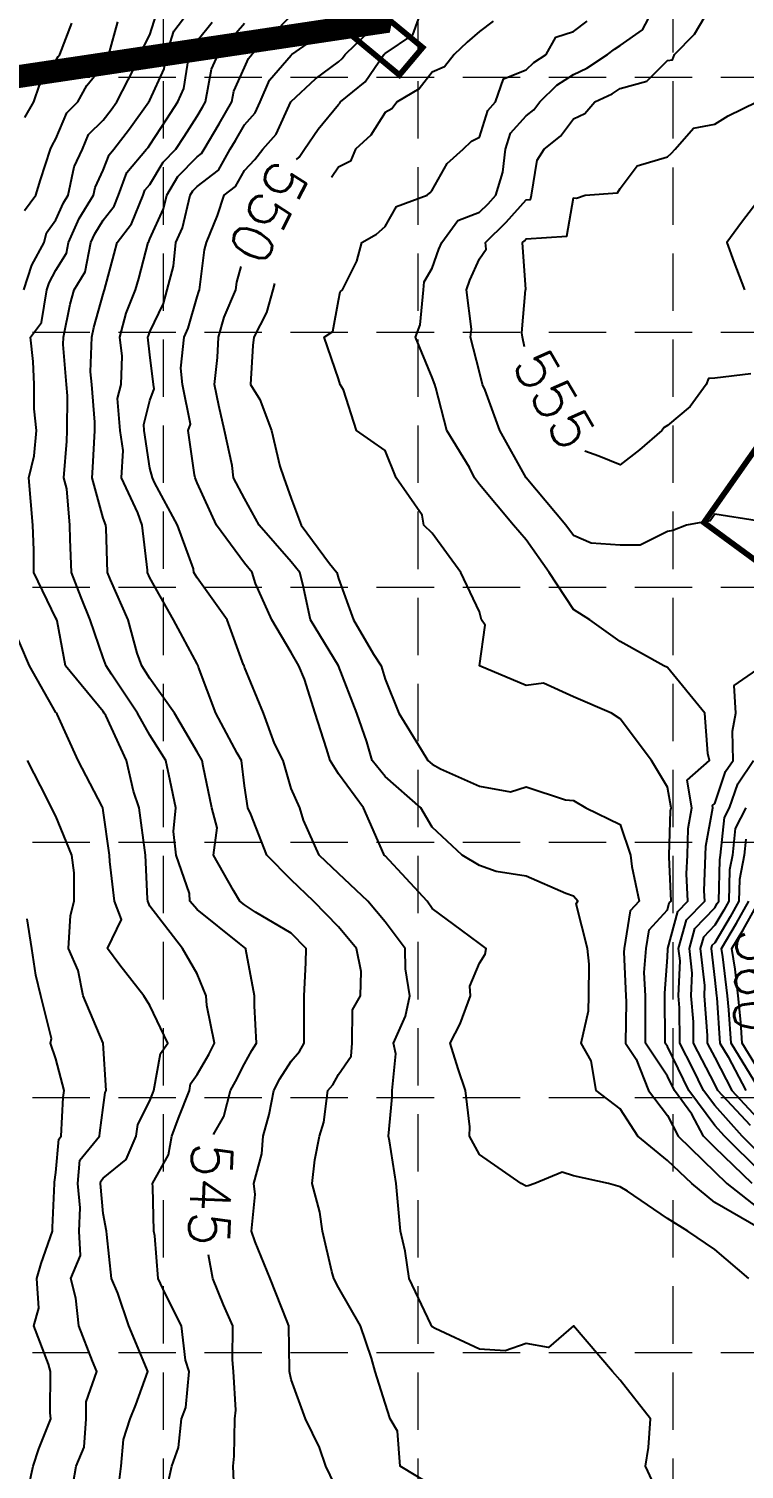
# Model space of a CAD drawing. Header units: inches. Extents: x 8135 to 11700, y -938 to 4760.
# Drawn here: x 9337 to 9587, y 2137 to 2639 of the extents above; entities that cross this region are included whole.
import ezdxf
from ezdxf.enums import TextEntityAlignment as Align

# ---------------------------------------------------------------- set-up
doc = ezdxf.new("R2010")
doc.units = ezdxf.units.IN
doc.header["$MEASUREMENT"] = 0
doc.linetypes.add('DASHED', pattern=[0.75, 0.5, -0.25])
doc.linetypes.add('HIDDEN', pattern=[0.375, 0.25, -0.125])
for name, color, linetype in [('EC', 35, 'DASHED'), ('GRID', 254, 'HIDDEN'), ('LIMITS OF DISTURBANCE', 1, 'HIDDEN'), ('XCONC', 8, 'Continuous')]:
    doc.layers.add(name, color=color, linetype=linetype)
doc.styles.add('Style-simple', font='simple.shx')

msp = doc.modelspace()

# ---------------------------------------------------------------- linework, layer by layer
at = {"layer": 'EC', "color": 35, "linetype": 'Continuous', "flags": 128}
for points, elevation in [([(9385.95, 2132.13), (9387.27, 2138.41), (9389.67, 2144.92), (9390.73, 2154.91), (9392.15, 2158.94), (9393.33, 2171.41), (9392.05, 2175.41), (9390.67, 2187.41), (9385.17, 2198.41), (9382.55, 2203.91), (9381.35, 2218.74), (9381.05, 2220.41), (9380.73, 2235.86), (9380.63, 2236.91), (9386.13, 2246.95), (9387.37, 2253.41), (9389.68, 2259.71), (9393.45, 2269.41), (9393.86, 2271.72), (9396.17, 2274.99), (9400.21, 2281.88), (9402.24, 2285.91), (9399.55, 2299.04), (9399.34, 2302.41), (9396.17, 2310.06), (9390.99, 2318.91), (9379.67, 2333.58), (9378.97, 2335.41), (9378.88, 2336.19), (9378.16, 2351.41), (9375.9, 2367.91), (9374.01, 2373.67), (9371.55, 2384.41), (9364.25, 2400.07), (9363.77, 2400.91), (9363.42, 2401.43), (9350.22, 2417.41), (9347.28, 2433.07), (9347.16, 2433.41), (9346.92, 2433.98), (9339.21, 2449.91), (9339.21, 2457.74), (9338.8, 2466.41), (9337.49, 2482.91), (9339.33, 2490.62), (9340.12, 2499.41), (9339.25, 2506.96), (9339.32, 2515.41), (9339, 2523.45), (9338.02, 2531.91), (9341.83, 2537.08), (9343.71, 2548.41), (9344.51, 2550.86), (9346.92, 2555.29), (9350.59, 2561.24), (9351.3, 2564.91), (9354.98, 2573.35), (9360.05, 2581.41), (9360.63, 2584.12), (9363.42, 2590.1), (9365.42, 2595.44), (9367.09, 2597.41), (9372.58, 2604.61), (9379.34, 2613.91), (9379.45, 2614.14), (9379.67, 2614.56), (9384.67, 2625.41), (9385.47, 2630.41), (9387.99, 2638.6), (9394.45, 2646.91)], 544), ([(9430.78, 2593.91), (9431.74, 2594.68), (9433.57, 2597.41), (9438.37, 2604.47), (9445.42, 2613.06), (9445.86, 2613.47), (9446.14, 2613.91), (9454.74, 2620.95), (9461.27, 2630.41), (9461.48, 2630.61), (9461.67, 2630.85), (9471.33, 2637.26), (9474.92, 2646.91)], 550), ([(9592.92, 2240.76), (9580.09, 2253.41), (9576.67, 2257.2), (9567.69, 2269.41), (9560.17, 2284.77), (9559.41, 2285.91), (9559.42, 2286.66), (9559.29, 2302.41), (9559.25, 2303.34), (9560.17, 2315.82), (9560.3, 2318.78), (9560.29, 2318.91), (9563.8, 2331.78), (9567.31, 2335.41), (9566.86, 2344.93), (9567.12, 2351.41), (9567.4, 2360.68), (9568.72, 2367.91), (9567.06, 2377.53), (9574.8, 2384.41), (9574.21, 2386.87), (9573.24, 2400.91), (9560.17, 2416.85), (9558.95, 2417.41), (9543.67, 2425.92), (9533.16, 2433.41), (9527.42, 2437.01), (9518.88, 2449.91), (9510.92, 2461.29), (9506.49, 2466.41), (9494.67, 2480.55), (9492.87, 2482.91), (9491.11, 2486.48), (9483.21, 2499.41), (9479.34, 2514.28), (9479.01, 2515.41), (9478.17, 2517.91), (9472.33, 2531.91), (9473.9, 2536.19), (9475.14, 2548.41), (9475.35, 2551.24), (9478.17, 2556.03), (9480.45, 2562.63), (9481.47, 2564.91), (9487.02, 2572.57), (9494.67, 2575.49), (9497.65, 2578.39), (9500.33, 2581.41), (9502.75, 2589.46), (9503.68, 2597.41), (9505.43, 2602.99), (9510.92, 2609.08), (9513.61, 2611.22), (9515.62, 2613.91), (9521.61, 2619.73), (9527.42, 2623.47), (9532.08, 2625.68), (9539.22, 2630.41), (9541.75, 2632.36), (9543.67, 2633.65), (9551.5, 2639.09), (9555.65, 2646.91)], 553), ([(9591.45, 2467.91), (9576.67, 2470.22), (9575.13, 2467.96), (9566.77, 2466.41), (9562.06, 2464.52), (9560.17, 2464.21), (9550.64, 2459.44), (9543.67, 2459.44), (9533.61, 2460.12), (9527.42, 2462.79), (9524.73, 2466.41), (9510.92, 2482.91), (9501.76, 2499.41), (9496.62, 2513.49), (9495.71, 2515.41), (9494.67, 2519.71), (9491.52, 2531.91), (9491.84, 2534.74), (9490.15, 2548.41), (9491.31, 2551.78), (9494.67, 2559.29), (9496.9, 2562.65), (9496.74, 2564.91), (9503.97, 2571.97), (9510.92, 2579.79), (9512.45, 2579.89), (9512.71, 2581.41), (9514.76, 2593.69), (9517.19, 2597.41), (9522.88, 2601.95), (9527.42, 2608.05), (9531.41, 2609.86), (9534.86, 2613.91), (9540.86, 2616.76), (9543.67, 2618.62), (9552.97, 2621.11), (9560.17, 2628.32), (9561.99, 2628.6), (9562.61, 2630.41), (9569.58, 2637.5), (9575.15, 2646.91)], 554), ([(9335.66, 2548.41), (9338.47, 2557), (9342.79, 2564.91), (9343.57, 2568.32), (9346.92, 2572.8), (9349.54, 2578.8), (9351.18, 2581.41), (9353.26, 2591.27), (9356.14, 2597.41), (9358.25, 2602.58), (9363.42, 2607.61), (9366.13, 2611.16), (9368.13, 2613.91), (9372.07, 2621.64), (9376.63, 2630.41), (9377.29, 2632.83), (9379.67, 2637.37), (9381.92, 2644.67)], 543), ([(9335.94, 2576.07), (9339.94, 2581.41), (9341.47, 2586.78), (9344.98, 2597.41), (9345.59, 2598.77), (9346.92, 2601.08), (9350.65, 2610.18), (9354.48, 2613.91), (9357.62, 2619.71), (9363.42, 2626.67), (9364.68, 2629.14), (9365.34, 2630.41), (9368.46, 2641.8)], 542), ([(9336.03, 2608.47), (9339.18, 2613.91), (9341.17, 2619.75), (9346.92, 2628.42), (9347.62, 2629.71), (9348.21, 2630.41), (9352.47, 2641.37)], 541), ([(9401.8, 2254.06), (9405.5, 2260.37), (9407.77, 2269.41), (9409.58, 2272.5), (9412.67, 2278.64), (9415.22, 2283.33), (9416.86, 2285.91), (9416.1, 2298.94), (9416.1, 2302.41), (9413.1, 2318.48), (9413.12, 2318.91), (9412.67, 2319.21), (9410.94, 2320.65), (9396.17, 2332.46), (9393.65, 2335.41), (9393.5, 2338), (9388.86, 2351.41), (9387.92, 2359.66), (9388.7, 2367.91), (9386.79, 2377.29), (9385.22, 2384.41), (9379.67, 2393.26), (9375.29, 2400.91), (9366.25, 2414.54), (9364.42, 2417.41), (9363.42, 2420.13), (9358.86, 2433.41), (9355.67, 2441.16), (9352.34, 2449.91), (9351.82, 2461.51), (9351.71, 2466.41), (9350.74, 2479.09), (9349.67, 2482.91), (9350.66, 2495.67), (9350.86, 2499.41), (9350.93, 2511.53), (9350.61, 2515.41), (9349.42, 2529.42), (9349.49, 2531.91), (9351.85, 2543.48), (9353.27, 2548.41), (9357.14, 2554.7), (9359.12, 2564.91), (9360.43, 2567.91), (9363.42, 2572.67), (9367.18, 2577.59), (9368.73, 2581.41), (9371.67, 2589.29), (9378.53, 2597.41), (9379.03, 2598.06), (9379.67, 2598.95), (9385.58, 2608), (9389.37, 2613.91), (9391.52, 2618.57), (9393.4, 2630.41), (9394.05, 2632.53), (9396.17, 2635.26), (9401.38, 2641.7)], 545), ([(9445.42, 2129.24), (9441.08, 2138.41), (9438.82, 2145.01), (9433.98, 2154.91), (9428.92, 2168.66), (9428.31, 2171.41), (9428.31, 2172.01), (9428.12, 2187.41), (9427.51, 2188.85), (9421.65, 2203.91), (9416.37, 2216.66), (9415.06, 2220.41), (9416.36, 2233.17), (9415.92, 2236.91), (9418.69, 2247.3), (9419.17, 2253.41), (9421.25, 2260.97), (9422.85, 2269.41), (9425.01, 2273.39), (9428.92, 2279.56), (9431.83, 2283.01), (9433.46, 2285.91), (9433.46, 2297.88), (9433.51, 2302.41), (9434.01, 2313.82), (9434.13, 2318.91), (9428.92, 2324.23), (9416.52, 2331.5), (9412.67, 2334.07), (9411.06, 2335.41), (9408.87, 2339.1), (9401.8, 2351.41), (9403.1, 2360.98), (9401.31, 2367.91), (9398.2, 2382.39), (9397.95, 2384.41), (9396.17, 2387.47), (9388.27, 2400.91), (9379.67, 2412.95), (9376.82, 2417.41), (9375.22, 2421.79), (9372.04, 2433.41), (9365.96, 2447.33), (9364.83, 2449.91), (9364.43, 2465.39), (9364.31, 2466.41), (9363.42, 2468.87), (9359.5, 2482.91), (9359.78, 2486.56), (9360.45, 2499.41), (9360.47, 2502.28), (9359.39, 2515.41), (9359.01, 2519.82), (9359.37, 2531.91), (9360.06, 2535.28), (9363.42, 2546.94), (9363.73, 2548.1), (9363.86, 2548.41), (9367.25, 2561.02), (9368.27, 2564.91), (9373.25, 2571.44), (9377.28, 2581.41), (9377.92, 2583.13), (9379.67, 2585.21), (9384.31, 2592.91), (9388.73, 2597.41), (9391.67, 2601.92), (9396.17, 2608.93), (9398.02, 2612.06), (9399.09, 2613.91), (9401.19, 2625.4), (9403.47, 2630.41), (9407.59, 2635.5), (9412.67, 2641.41)], 546), ([(9478.17, 2131.73), (9466.95, 2138.41), (9465.98, 2150.61), (9463.47, 2154.91), (9461.67, 2160.41), (9458.19, 2171.41), (9456.92, 2176.09), (9453.15, 2187.41), (9445.42, 2200.7), (9443.84, 2203.91), (9443.07, 2206.27), (9439.92, 2220.41), (9438.89, 2226.95), (9436.26, 2236.91), (9437.17, 2245.16), (9438.78, 2253.41), (9440.3, 2258.38), (9441.78, 2269.41), (9443.45, 2271.39), (9445.42, 2274.91), (9449.92, 2281.35), (9450.19, 2285.91), (9450.29, 2297.47), (9453.11, 2302.41), (9453.34, 2310.88), (9451.75, 2318.91), (9445.42, 2326.45), (9436.68, 2335.41), (9428.92, 2342.75), (9420.43, 2351.41), (9414.82, 2365.73), (9413.88, 2367.91), (9412.67, 2375.61), (9411.58, 2384.41), (9410.09, 2387), (9402.68, 2400.91), (9396.66, 2416.92), (9396.49, 2417.41), (9396.17, 2418.08), (9387.92, 2433.41), (9379.67, 2448.01), (9378.83, 2449.91), (9378.81, 2450.79), (9377.01, 2466.41), (9375.46, 2470.69), (9369.76, 2482.91), (9370.3, 2492.43), (9369.26, 2499.41), (9368.38, 2510.53), (9369.6, 2515.41), (9369.95, 2525.29), (9369.2, 2531.91), (9371.43, 2540.28), (9374.69, 2548.41), (9375.76, 2552.38), (9379.03, 2564.91), (9379.31, 2565.28), (9379.67, 2566.18), (9384.45, 2576.64), (9385.56, 2581.41), (9389.47, 2587.91), (9396.17, 2594.74), (9397.71, 2595.92), (9398.56, 2597.41), (9403.79, 2606.29), (9408.21, 2613.91), (9408.9, 2617.69), (9412.67, 2625.98), (9414.01, 2629.05), (9415.17, 2630.41), (9422.22, 2637.22), (9428.92, 2644.02)], 547), ([(9560.17, 2121.91), (9552.56, 2138.41), (9553.57, 2145.01), (9554.28, 2154.91), (9543.67, 2168.41), (9540.97, 2171.41), (9527.42, 2187.41), (9518.74, 2179.83), (9510.92, 2181.15), (9503.59, 2178.64), (9494.67, 2179.17), (9479.14, 2186.47), (9478.17, 2186.99), (9477.94, 2187.41), (9477.62, 2187.96), (9470.07, 2203.91), (9468.75, 2213.34), (9467.09, 2220.41), (9465.54, 2236.91), (9463.2, 2251.88), (9462.89, 2253.41), (9464.13, 2267.03), (9464.16, 2269.41), (9465.39, 2282.2), (9464.67, 2285.91), (9468.76, 2295.32), (9470.35, 2302.41), (9468.82, 2311.77), (9468.67, 2318.91), (9461.67, 2328.15), (9455.65, 2335.41), (9445.42, 2345.04), (9438.72, 2351.41), (9433.21, 2363.62), (9431.99, 2367.91), (9428.92, 2374.61), (9426.14, 2384.41), (9423.1, 2390.33), (9419.33, 2400.91), (9412.67, 2416.94), (9412.51, 2417.41), (9412.37, 2417.7), (9406.66, 2433.41), (9396.17, 2448.02), (9395.03, 2449.91), (9394.83, 2451.25), (9389.26, 2466.41), (9381.25, 2481.34), (9380.57, 2482.91), (9379.67, 2486.32), (9377.73, 2499.41), (9377.56, 2501.49), (9379.67, 2509.92), (9381.2, 2513.93), (9380.9, 2515.41), (9379.67, 2525.83), (9378.99, 2531.91), (9379.14, 2532.46), (9379.67, 2533.8), (9384.36, 2543.72), (9385.69, 2548.41), (9387.92, 2556.66), (9388.74, 2564.91), (9391.07, 2570.01), (9393.72, 2581.41), (9394.63, 2582.91), (9396.17, 2584.49), (9403.63, 2590.18), (9407.72, 2597.41), (9409.56, 2600.53), (9412.67, 2605.9), (9416.41, 2610.12), (9418.13, 2613.91), (9421.43, 2621.52), (9428.92, 2630.25), (9429.01, 2630.33), (9429.12, 2630.41), (9438.71, 2637.12), (9445.42, 2641.19)], 548), ([(9588.59, 2203.91), (9576.67, 2213.99), (9567.31, 2220.41), (9560.17, 2224.74), (9546.28, 2234.3), (9543.67, 2235.79), (9539.61, 2236.91), (9527.42, 2239.66), (9523.41, 2240.92), (9513.92, 2236.91), (9511.64, 2236.19), (9510.92, 2236.04), (9509.12, 2236.91), (9494.67, 2247.06), (9491.16, 2253.41), (9491.24, 2256.74), (9489.79, 2269.41), (9487.13, 2276.95), (9484.44, 2285.91), (9487.94, 2292.64), (9491.43, 2302.41), (9491.31, 2305.77), (9494.67, 2313.75), (9496.66, 2316.9), (9496.93, 2318.91), (9494.67, 2320.67), (9488.33, 2325.26), (9478.17, 2332.82), (9476.41, 2335.41), (9461.67, 2351.17), (9461.42, 2351.41), (9461.31, 2351.79), (9454.16, 2367.91), (9445.42, 2379.74), (9442.56, 2384.41), (9441.3, 2388.54), (9437.26, 2400.91), (9433.64, 2412.7), (9431.67, 2417.41), (9428.92, 2422.05), (9422.18, 2433.41), (9416.48, 2446.04), (9415.35, 2449.91), (9412.67, 2453.12), (9402.93, 2466.41), (9396.17, 2481.19), (9395.43, 2482.91), (9395.17, 2483.92), (9393.05, 2499.41), (9393.89, 2501.63), (9391.08, 2515.41), (9390.41, 2521.18), (9391.57, 2531.91), (9393.05, 2535.04), (9396.17, 2546.05), (9396.71, 2547.88), (9396.94, 2548.41), (9398.76, 2562.33), (9399.45, 2564.91), (9403.26, 2574.32), (9405.56, 2581.41), (9409.54, 2584.45), (9412.67, 2589.98), (9416.23, 2593.91), (9419.06, 2597.41), (9423.73, 2602.69), (9428.82, 2613.91), (9428.85, 2613.99), (9428.92, 2614.07), (9437.38, 2621.95), (9445.42, 2627.93), (9446.78, 2629.04), (9447.73, 2630.41), (9454.9, 2637.29), (9461.67, 2645.45)], 549), ([(9589.67, 2236.91), (9576.67, 2249.56), (9572.72, 2253.41), (9568.69, 2261.15), (9562.61, 2269.41), (9560.17, 2274.39), (9552.48, 2285.91), (9552.57, 2293.51), (9552.5, 2302.41), (9552.1, 2310.48), (9552.73, 2318.91), (9553.75, 2325.34), (9560.17, 2332.36), (9560.83, 2334.76), (9561.46, 2335.41), (9560.73, 2350.87), (9560.75, 2351.41), (9561.22, 2366.86), (9561.42, 2367.91), (9560.17, 2375.1), (9554.59, 2384.41), (9543.67, 2398.89), (9540.63, 2400.91), (9527.42, 2406.63), (9516.96, 2411.37), (9510.92, 2410.54), (9494.67, 2417.41), (9496.59, 2431.53), (9495.32, 2433.41), (9494.67, 2436.16), (9488.07, 2449.91), (9478.17, 2463.66), (9475.26, 2466.41), (9474.64, 2469.95), (9465.62, 2482.91), (9461.67, 2492.46), (9451.67, 2499.41), (9447.23, 2513.63), (9445.98, 2515.41), (9445.42, 2517.47), (9440.4, 2531.91), (9443.43, 2533.9), (9445.42, 2544.74), (9446.06, 2547.76), (9446.9, 2548.41), (9451.83, 2558.41), (9453.55, 2564.91), (9458.74, 2567.89), (9461.67, 2570.55), (9465.64, 2577.44), (9476.41, 2581.41), (9477.32, 2582.24), (9478.17, 2583.19), (9483.32, 2592.42), (9488.88, 2597.41), (9491.81, 2600.27), (9494.67, 2601.7), (9497.58, 2610.96), (9500.24, 2613.91), (9502.97, 2621.99), (9510.92, 2625.07), (9513.63, 2627.7), (9517.85, 2630.41), (9521.27, 2636.56), (9527.42, 2638.49), (9532.14, 2642.13)], 552), ([(9499.39, 2642.12), (9494.67, 2638.5), (9490.34, 2634.74), (9485.74, 2630.41), (9482.44, 2626.14), (9478.17, 2624.36), (9473.53, 2618.55), (9465.88, 2613.91), (9464.08, 2611.5), (9461.67, 2610.21), (9456.77, 2602.39), (9451.38, 2597.41), (9449.61, 2593.29), (9445.42, 2591.2), (9443.01, 2587.6)], 551), ([(9510.36, 2528.53), (9509.66, 2531.91), (9509.43, 2533.43), (9510.69, 2548.41), (9510.79, 2548.55), (9509.63, 2564.91), (9510.29, 2565.55), (9510.92, 2566.26), (9525.14, 2567.19), (9527.42, 2580.54), (9528.44, 2580.38), (9531.49, 2581.41), (9542.77, 2582.3), (9543.67, 2583.81), (9549.64, 2591.62), (9560.17, 2594.74), (9561.57, 2596.06), (9562.85, 2597.41), (9569.26, 2604.82), (9576.67, 2606.23), (9581.39, 2609.12), (9591.3, 2613.91)], 555), ([(9592.92, 2580.8), (9586, 2571.94), (9580.85, 2564.91), (9583.32, 2558.16), (9587.06, 2548.41)], 556), ([(9591.76, 2221.59), (9576.67, 2230.36), (9568.66, 2236.91), (9560.17, 2245.01), (9549.84, 2253.41), (9543.67, 2262.95), (9535.37, 2269.41), (9533.57, 2279.67), (9530.04, 2285.91), (9532.59, 2297.17), (9532.74, 2302.41), (9532.84, 2313.41), (9532.29, 2318.91), (9528.36, 2334.46), (9528.96, 2335.41), (9527.42, 2337.15), (9524.76, 2337.99), (9510.92, 2344.11), (9500.43, 2345.74), (9494.67, 2347.78), (9488.58, 2351.41), (9478.17, 2361.18), (9474.2, 2367.91), (9461.67, 2378.85), (9457.15, 2384.41), (9455.33, 2390.85), (9451.82, 2400.91), (9445.42, 2417.41), (9435.71, 2433.41), (9433.01, 2445.83), (9432.02, 2449.91), (9428.92, 2453.61), (9417.78, 2466.41), (9412.67, 2475.77), (9408.82, 2482.91), (9408.36, 2487.22), (9405.7, 2499.41), (9403.67, 2508.14), (9402.24, 2515.41), (9403.21, 2524.87), (9403.56, 2531.91), (9405.63, 2538.96), (9409.63, 2548.41), (9409.98, 2551.1), (9411.45, 2556.62)], 550), ([(9423.09, 2550.61), (9422.55, 2548.41), (9420.39, 2540.57), (9415.92, 2531.91), (9415.54, 2529), (9414.71, 2515.41), (9417.97, 2510.2), (9422.09, 2499.41), (9424.94, 2486.96), (9426.41, 2482.91), (9428.92, 2475.76), (9432.39, 2466.41), (9442.28, 2453.05), (9444.91, 2449.91), (9445.42, 2447.78), (9450.71, 2433.41), (9457.61, 2421.41), (9460.33, 2417.41), (9461.67, 2412.77), (9466.48, 2400.91), (9474.32, 2388.26), (9476.63, 2384.41), (9478.17, 2383.08), (9481.06, 2381.52), (9494.67, 2375.47), (9505.42, 2373.5), (9510.92, 2375.24), (9524.67, 2370.66), (9527.42, 2370.41), (9531.7, 2367.91), (9543.67, 2362.14), (9547.34, 2351.41), (9547.8, 2347.41), (9550.27, 2335.41), (9547.12, 2331.96), (9545.06, 2318.91), (9544.96, 2317.62), (9545.71, 2302.41), (9545.73, 2300.36), (9545.55, 2285.91), (9549.31, 2280.27), (9553.52, 2269.41), (9560.17, 2260.65), (9563.95, 2253.41), (9576.67, 2241.01), (9580.89, 2236.91), (9592.92, 2227.53)], 551), ([(9589.22, 2519.17), (9576.67, 2517.67), (9574.5, 2517.59), (9573.71, 2515.41), (9568.05, 2507.77), (9560.17, 2501.19), (9559.04, 2500.51), (9558.17, 2499.41), (9550.41, 2492.67), (9543.67, 2487.45), (9536.23, 2490.47), (9531.41, 2492.19)], 555), ([(9368.93, 2132.82), (9369.61, 2138.41), (9370.49, 2147.74), (9372.76, 2154.91), (9374.79, 2159.87), (9378.95, 2171.41), (9378.45, 2172.62), (9372.37, 2187.41), (9368.47, 2198.79), (9366.26, 2203.91), (9364.66, 2219.15), (9364.57, 2220.41), (9363.42, 2226.49), (9362.47, 2236.91), (9362.54, 2237.79), (9363.42, 2238.85), (9371.37, 2245.34), (9374.94, 2253.41), (9375.47, 2257.55), (9379.67, 2265.74), (9380.67, 2268.45), (9381.04, 2269.41), (9383.35, 2282.23), (9385.95, 2285.91), (9379.67, 2299.04), (9377.59, 2302.41), (9369.23, 2313.02), (9364.85, 2318.91), (9369.73, 2329), (9367.28, 2335.41), (9365.67, 2349.2), (9365.57, 2351.41), (9363.42, 2366.99), (9363.25, 2367.91), (9363.01, 2368.32), (9354.68, 2384.41), (9347.29, 2400.54), (9347.09, 2400.91), (9346.92, 2401.12), (9337.66, 2417.41), (9330.88, 2433.21)], 543), ([(9592.92, 2246.87), (9586.29, 2253.41), (9576.67, 2264.1), (9572.77, 2269.41), (9569.02, 2277.06), (9564.46, 2285.91), (9564.38, 2298.2), (9564.04, 2302.41), (9564.57, 2314.52), (9564.07, 2318.91), (9566.77, 2328.81), (9573.16, 2335.41), (9572.99, 2338.98), (9573.49, 2351.41), (9573.58, 2354.5), (9576.02, 2367.91), (9575.88, 2368.7), (9576.67, 2369.41), (9580.48, 2380.54), (9583.09, 2384.41), (9582.87, 2394.62), (9584.06, 2400.91), (9583.45, 2410.53), (9592.92, 2417.09)], 554), ([(9352.92, 2132.41), (9353.91, 2138.41), (9356.74, 2145.1), (9357.45, 2154.91), (9357.49, 2160.85), (9361.18, 2171.41), (9359.64, 2175.08), (9354.84, 2187.41), (9353.86, 2196.97), (9352.05, 2203.91), (9355.51, 2211.82), (9354.99, 2220.41), (9355.31, 2228.53), (9354.54, 2236.91), (9355.21, 2245.12), (9362.08, 2253.41), (9362.16, 2254.64), (9363.42, 2263.41), (9364.11, 2268.74), (9364.45, 2269.41), (9363.42, 2285.91), (9356.43, 2302.41), (9354.61, 2311.23), (9351.27, 2318.91), (9351.98, 2330.35), (9353.28, 2335.41), (9353.28, 2345.25), (9352.47, 2351.41), (9346.92, 2365), (9345.38, 2367.91), (9343.88, 2371), (9337.01, 2384.41)], 542), ([(9589.13, 2257.14), (9577.79, 2269.41), (9576.67, 2271.55), (9569.27, 2285.91), (9569.22, 2293.36), (9568.49, 2302.41), (9568.83, 2310.26), (9567.86, 2318.91), (9569.75, 2325.84), (9576.67, 2332.99), (9577.57, 2334.5), (9578.08, 2335.41), (9578.39, 2349.72), (9578.72, 2351.41), (9580.05, 2364.48), (9581.86, 2367.91), (9584.71, 2376.25), (9590.22, 2384.41)], 555), ([(9587.56, 2367.91), (9583.76, 2360.72), (9582.81, 2351.41), (9581.83, 2346.34), (9581.59, 2335.41), (9579.81, 2332.22), (9576.67, 2326.95), (9572.72, 2322.86), (9571.64, 2318.91), (9573.09, 2305.99), (9572.94, 2302.41), (9574.06, 2288.52), (9574.08, 2285.91), (9576.67, 2280.88), (9582.64, 2269.41), (9592.92, 2258.29)], 556), ([(9587.47, 2356.95), (9586.91, 2351.41), (9585.26, 2342.95), (9585.1, 2335.41), (9582.05, 2329.95), (9576.67, 2320.9), (9575.69, 2319.89), (9575.43, 2318.91), (9576.67, 2307.8), (9577.28, 2302.41), (9577.35, 2301.73), (9578.47, 2285.91), (9581.41, 2281.11), (9587.49, 2269.41)], 557), ([(9591.69, 2270.66), (9582.38, 2285.91), (9581.56, 2297.45), (9581.08, 2302.41), (9579.55, 2315.99), (9579.08, 2318.91), (9584.3, 2327.67), (9588.61, 2335.41)], 558), ([(9592.92, 2275.04), (9586.28, 2285.91), (9585.77, 2293.18), (9584.88, 2302.41), (9583.83, 2311.64), (9582.68, 2318.91), (9586.54, 2325.4), (9592.12, 2335.41)], 559), ([(9337.43, 2131.55), (9339.01, 2138.41), (9340.9, 2144.53), (9345.1, 2154.91), (9344.85, 2157.02), (9345, 2171.41), (9344.33, 2173.96), (9339.17, 2187.41), (9340.9, 2193.53), (9340.23, 2203.91), (9341.78, 2209.13), (9345.71, 2220.41), (9345.68, 2221.67), (9346.45, 2236.91), (9346.45, 2237.39), (9346.92, 2240.79), (9347.88, 2252.46), (9348.67, 2253.41), (9349.46, 2266.95), (9349.82, 2269.41), (9346.92, 2280.41), (9345.06, 2285.91), (9345.39, 2287.47), (9341.58, 2302.41), (9339.85, 2309.59), (9338.48, 2318.91), (9336.81, 2329.18)], 541), ([(9409.33, 2125.25), (9408.66, 2138.41), (9409.11, 2141.97), (9409.26, 2154.91), (9409.64, 2157.94), (9408.87, 2171.41), (9408.46, 2175.5), (9408.59, 2187.41), (9405.38, 2194.71), (9401.67, 2203.91), (9400.08, 2212.09)], 545)]:
    msp.add_lwpolyline(points, dxfattribs=dict(at, elevation=elevation))
at = {"layer": 'GRID', "color": 252, "linetype": 'HIDDEN', "lineweight": 0, "ltscale": 80}
for p, q in [((9384.37, -488.85), (9384.37, 4667.09)), ((9473.26, -488.86), (9473.26, 4667.09)), ((9562.15, -488.87), (9562.15, 4667.09)), ((8228.76, 2622.56), (11606.69, 2622.56)), ((8228.76, 2533.66), (11606.69, 2533.66)), ((8228.76, 2444.77), (11606.69, 2444.77)), ((8228.76, 2355.88), (11606.69, 2355.88)), ((8228.76, 2266.99), (11606.69, 2266.99)), ((8228.76, 2178.09), (11606.69, 2178.09))]:
    msp.add_line(p, q, dxfattribs=at)
at = {"layer": 'LIMITS OF DISTURBANCE', "color": 1, "ltscale": 150, "const_width": 8}
msp.add_lwpolyline([(9161.84, 2597.07), (9459.97, 2641.62), (9510.77, 2909.55), (8908.92, 3203.74)], dxfattribs=at)
at = {"layer": 'XCONC', "const_width": 2}
msp.add_lwpolyline([(9670.38, 2662.44), (9599.76, 2546.66), (9601.58, 2508.17), (9572.9, 2467.34), (9598.18, 2448.81), (9598.18, 2448.81), (9597.91, 2448.11), (9602.46, 2445.65), (9605.43, 2449.73), (9648.1, 2518.15), (9652.8, 2525.29), (9699.3, 2600.51)], dxfattribs=at)
msp.add_lwpolyline([(9453.28, 2650.65), (9474.79, 2632.9), (9466.7, 2623.31), (9445.22, 2641.1)], close=True, dxfattribs=at)

# ---------------------------------------------------------------- texts
at = {"layer": 'EC', "color": 35, "style": 'Style-simple'}
for s, rotation, p in [('550', 242.7119, (9421.03, 2575.34, 550)), ('555', 299.8795, (9520.72, 2510.33, 555)), ('560', 267.9803, (9590.87, 2307.48, 560)), ('545', 267.7948, (9400.8, 2233.14, 545))]:
    msp.add_text(s, height=14, rotation=rotation, dxfattribs=at).set_placement(p, align=Align.MIDDLE_CENTER)

doc.saveas('drawing.dxf')
